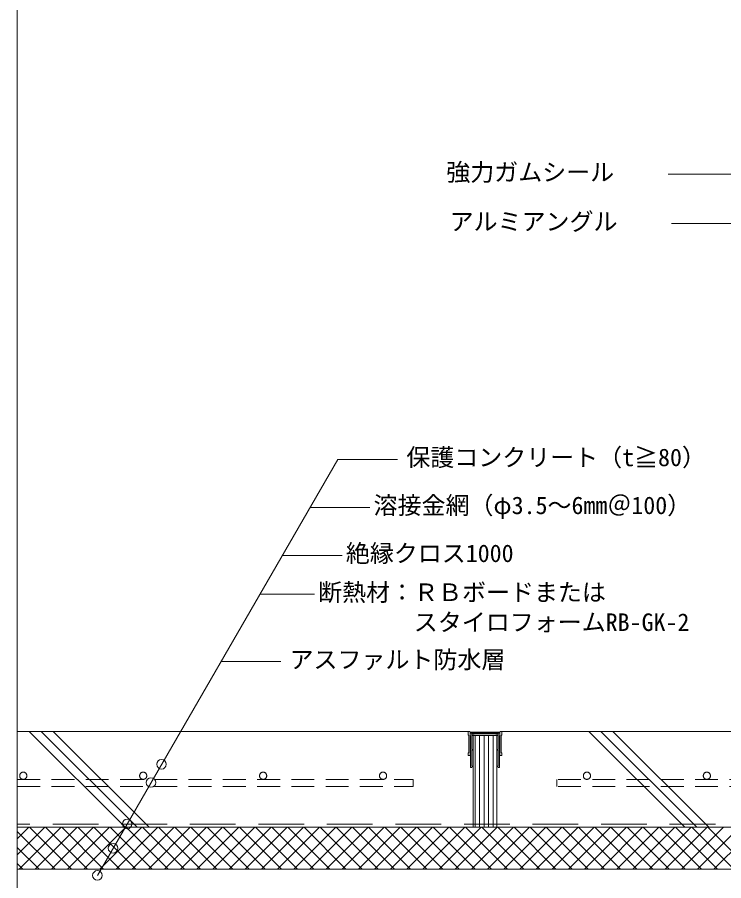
# Model space of a CAD drawing. Units: millimetres, scale not verified. Extents: x -1380 to 1380, y -955 to 955.
# Drawn here: x -900 to -311, y -410 to 311 of the extents above; entities that cross this region are included whole.
import ezdxf
from ezdxf.enums import TextEntityAlignment as Align

# ---------------------------------------------------------------- set-up
doc = ezdxf.new("R2010")
doc.units = ezdxf.units.MM
doc.header["$LTSCALE"] = 3
doc.linetypes.add('USER1', pattern=[19.05, 12.7, -6.35])
doc.linetypes.add('USER2', pattern=[9.525, 6.35, -3.175])
for name, color, linetype, lineweight in [('0-0_0', 7, 'Continuous', 9), ('0-1_HATCH', 9, 'Continuous', 18), ('0-3_KUTAI', 3, 'Continuous', 18), ('0-4_BOUSUI', 1, 'Continuous', 18), ('0-5_MOJI', 7, 'Continuous', 18), ('0-8_dannnetu', 6, 'Continuous', 18), ('0-B_TENSEN', 4, 'USER2', 18), ('0-D_bousui2', 7, 'USER1', 9)]:
    doc.layers.add(name, color=color, linetype=linetype, lineweight=lineweight)
doc.styles.add('ＭＳ ゴシック', font='')
doc.styles.get('ＭＳ ゴシック').set_extended_font_data('MS Gothic')

msp = doc.modelspace()

# ---------------------------------------------------------------- linework, layer by layer
at = {"layer": '0-0_0', "lineweight": 18}
msp.add_lwpolyline([(-899.957, -659.969), (900.043, -659.969), (900.043, 540.031), (-899.957, 540.031)], close=True, dxfattribs=at)
at = {"layer": '0-1_HATCH'}
for p, q in [((-889.957, -284.969), (-809.957, -364.969)), ((-879.957, -284.969), (-799.957, -364.969)), ((-869.957, -284.969), (-789.957, -364.969)), ((-423.348, -284.969), (-343.348, -364.969)), ((-413.348, -284.969), (-333.348, -364.969)), ((-403.348, -284.969), (-323.348, -364.969)), ((-899.957, -374.544), (-890.382, -364.969)), ((-899.957, -388.014), (-876.912, -364.969)), ((-898.441, -399.969), (-863.441, -364.969)), ((-854.873, -399.969), (-889.873, -364.969)), ((-884.971, -399.969), (-849.971, -364.969)), ((-841.403, -399.969), (-876.403, -364.969)), ((-871.5, -399.969), (-836.5, -364.969)), ((-827.932, -399.969), (-862.932, -364.969)), ((-858.03, -399.969), (-823.03, -364.969)), ((-814.462, -399.969), (-849.462, -364.969)), ((-844.56, -399.969), (-809.56, -364.969)), ((-800.992, -399.969), (-835.992, -364.969)), ((-831.089, -399.969), (-796.089, -364.969)), ((-787.521, -399.969), (-822.521, -364.969)), ((-817.619, -399.969), (-782.619, -364.969)), ((-774.051, -399.969), (-809.051, -364.969)), ((-804.149, -399.969), (-769.149, -364.969)), ((-760.58, -399.969), (-795.58, -364.969)), ((-790.678, -399.969), (-755.678, -364.969)), ((-747.11, -399.969), (-782.11, -364.969)), ((-777.208, -399.969), (-742.208, -364.969)), ((-733.64, -399.969), (-768.64, -364.969)), ((-763.737, -399.969), (-728.737, -364.969)), ((-720.169, -399.969), (-755.169, -364.969)), ((-750.267, -399.969), (-715.267, -364.969)), ((-706.699, -399.969), (-741.699, -364.969)), ((-736.797, -399.969), (-701.797, -364.969)), ((-693.229, -399.969), (-728.229, -364.969)), ((-723.326, -399.969), (-688.326, -364.969)), ((-679.758, -399.969), (-714.758, -364.969)), ((-709.856, -399.969), (-674.856, -364.969)), ((-666.288, -399.969), (-701.288, -364.969)), ((-696.385, -399.969), (-661.385, -364.969)), ((-652.817, -399.969), (-687.817, -364.969)), ((-682.915, -399.969), (-647.915, -364.969)), ((-639.347, -399.969), (-674.347, -364.969)), ((-669.445, -399.969), (-634.445, -364.969)), ((-625.877, -399.969), (-660.877, -364.969)), ((-655.974, -399.969), (-620.974, -364.969)), ((-612.406, -399.969), (-647.406, -364.969)), ((-642.504, -399.969), (-607.504, -364.969)), ((-598.936, -399.969), (-633.936, -364.969)), ((-629.034, -399.969), (-594.034, -364.969)), ((-585.465, -399.969), (-620.465, -364.969)), ((-615.563, -399.969), (-580.563, -364.969)), ((-571.995, -399.969), (-606.995, -364.969)), ((-602.093, -399.969), (-567.093, -364.969)), ((-558.525, -399.969), (-593.525, -364.969)), ((-588.622, -399.969), (-553.622, -364.969)), ((-545.054, -399.969), (-580.054, -364.969)), ((-575.152, -399.969), (-540.152, -364.969)), ((-531.584, -399.969), (-566.584, -364.969)), ((-561.682, -399.969), (-526.682, -364.969)), ((-518.114, -399.969), (-553.114, -364.969)), ((-548.211, -399.969), (-513.211, -364.969)), ((-504.643, -399.969), (-539.643, -364.969)), ((-534.741, -399.969), (-499.741, -364.969)), ((-491.173, -399.969), (-526.173, -364.969)), ((-521.27, -399.969), (-486.27, -364.969)), ((-477.702, -399.969), (-512.702, -364.969)), ((-507.8, -399.969), (-472.8, -364.969)), ((-464.232, -399.969), (-499.232, -364.969)), ((-494.33, -399.969), (-459.33, -364.969)), ((-450.762, -399.969), (-485.762, -364.969)), ((-480.859, -399.969), (-445.859, -364.969)), ((-437.291, -399.969), (-472.291, -364.969)), ((-467.389, -399.969), (-432.389, -364.969)), ((-423.821, -399.969), (-458.821, -364.969)), ((-453.919, -399.969), (-418.919, -364.969)), ((-410.35, -399.969), (-445.35, -364.969)), ((-440.448, -399.969), (-405.448, -364.969)), ((-396.88, -399.969), (-431.88, -364.969)), ((-426.978, -399.969), (-391.978, -364.969)), ((-383.41, -399.969), (-418.41, -364.969)), ((-413.507, -399.969), (-378.507, -364.969)), ((-369.939, -399.969), (-404.939, -364.969)), ((-400.037, -399.969), (-365.037, -364.969)), ((-356.469, -399.969), (-391.469, -364.969)), ((-386.567, -399.969), (-351.567, -364.969)), ((-342.999, -399.969), (-377.999, -364.969)), ((-373.096, -399.969), (-338.096, -364.969)), ((-329.528, -399.969), (-364.528, -364.969)), ((-359.626, -399.969), (-324.626, -364.969)), ((-316.058, -399.969), (-351.058, -364.969)), ((-346.155, -399.969), (-311.155, -364.969)), ((-302.587, -399.969), (-337.587, -364.969)), ((-332.685, -399.969), (-297.685, -364.969)), ((-289.117, -399.969), (-324.117, -364.969)), ((-319.215, -399.969), (-284.215, -364.969)), ((-868.344, -399.969), (-899.957, -368.356)), ((-881.814, -399.969), (-899.957, -381.826)), ((-895.284, -399.969), (-899.957, -395.297))]:
    msp.add_line(p, q, dxfattribs=at)
at = {"layer": '0-3_KUTAI'}
for p, q in [((-899.957, -284.969), (-523.957, -284.969)), ((-495.957, -284.969), (-179.957, -284.969)), ((-518.171, -364.969), (-518.171, -288.469)), ((-514.421, -364.969), (-514.421, -288.469)), ((-510.671, -364.969), (-510.671, -288.469)), ((-506.921, -364.969), (-506.921, -288.469)), ((-503.171, -364.969), (-503.171, -288.469))]:
    msp.add_line(p, q, dxfattribs=at)
for points in [[(-522.457, -285.469), (-522.957, -284.969), (-523.957, -284.969), (-523.957, -287.969), (-523.457, -287.969), (-523.457, -302.969), (-523.957, -302.969), (-523.957, -304.969), (-522.457, -304.969), (-522.457, -286.469), (-497.457, -286.469), (-497.457, -304.969), (-495.957, -304.969), (-495.957, -302.969), (-496.457, -302.969), (-496.457, -287.969), (-495.957, -287.969), (-495.957, -284.969), (-496.957, -284.969), (-497.457, -285.469), (-509.957, -285.469)], [(-520.957, -286.969), (-520.957, -287.969), (-518.957, -287.969), (-518.957, -288.469), (-520.957, -288.469), (-520.957, -299.969), (-520.457, -299.969), (-520.957, -300.969), (-520.957, -313.969), (-520.457, -313.969), (-520.957, -314.969), (-521.957, -314.969), (-521.957, -288.469), (-522.457, -288.469), (-522.457, -286.469), (-497.457, -286.469), (-497.457, -288.469), (-497.957, -288.469), (-497.957, -314.969), (-498.957, -314.969), (-499.457, -313.969), (-498.957, -313.969), (-498.957, -300.969), (-499.457, -299.969), (-498.957, -299.969), (-498.957, -288.469), (-500.957, -288.469), (-500.957, -287.969), (-498.957, -287.969), (-498.957, -286.969)]]:
    msp.add_lwpolyline(points, close=True, dxfattribs=at)
msp.add_lwpolyline([(-499.957, -364.969), (-499.957, -288.469), (-519.957, -288.469), (-519.957, -364.969)], dxfattribs=at)
at = {"layer": '0-4_BOUSUI'}
msp.add_lwpolyline([(-899.957, -399.969), (-203.596, -399.969), (-159.957, -356.329), (-159.957, 0.031)], dxfattribs=at)
at = {"layer": '0-5_MOJI'}
for p, q in [((-655.896, -98.089), (-605.896, -98.089)), ((-678.99, -138.089), (-628.99, -138.089)), ((-697.754, -170.589), (-652.084, -170.589)), ((-730.178, -226.749), (-680.178, -226.749))]:
    msp.add_line(p, q, dxfattribs=at)
for points in [[(-357.315, 179.854), (-241.885, 179.854), (-160.441, 38.788)], [(-354.53, 138.652), (-237.732, 138.652), (-161.957, 7.406)], [(-582.802, -58.089), (-632.802, -58.089), (-833.152, -405.105)]]:
    msp.add_lwpolyline(points, dxfattribs=at)
for centre in [(-779.685, -312.386), (-788.48, -327.619), (-808.355, -362.157), (-820.074, -382.455), (-833.152, -405.105)]:
    msp.add_circle(centre, 4, dxfattribs=at)
at = {"layer": '0-8_dannnetu'}
msp.add_line((-899.957, -364.969), (-203.596, -364.969), dxfattribs=at)
at = {"layer": '0-B_TENSEN'}
for p, q in [((-899.957, -330.969), (-569.957, -330.969)), ((-229.957, -330.969), (-449.957, -330.969))]:
    msp.add_line(p, q, dxfattribs=at)
for points in [[(-899.957, -324.969), (-569.957, -324.969), (-569.957, -330.969)], [(-229.957, -324.969), (-449.957, -324.969), (-449.957, -330.969)]]:
    msp.add_lwpolyline(points, dxfattribs=at)
for centre in [(-894.957, -321.969), (-794.957, -321.969), (-694.957, -321.969), (-594.957, -321.969), (-424.957, -321.969), (-324.957, -321.969)]:
    msp.add_circle(centre, 3, dxfattribs=at)
at = {"layer": '0-D_bousui2'}
msp.add_line((-203.596, -362.469), (-899.957, -362.469), dxfattribs=at)

# ---------------------------------------------------------------- texts
at = {"layer": '0-5_MOJI', "style": 'ＭＳ ゴシック'}
for s, p in [('強力ガムシール', (-542.244, 169.854)), ('アルミアングル', (-539.459, 128.652)), ('保護コンクリート（t≧80）', (-575.561, -68.089)), ('溶接金網（φ3.5～6mm＠100）', (-602.896, -108.089)), ('絶縁クロス1000', (-625.99, -148.089)), ('断熱材：ＲＢボードまたは', (-649.084, -180.589)), ('        スタイロフォームRB-GK-2', (-649.084, -205.589)), ('アスファルト防水層', (-672.937, -236.749))]:
    msp.add_text(s, height=14.66, dxfattribs=at).set_placement(p, align=Align.BOTTOM_LEFT)

doc.saveas('drawing.dxf')
